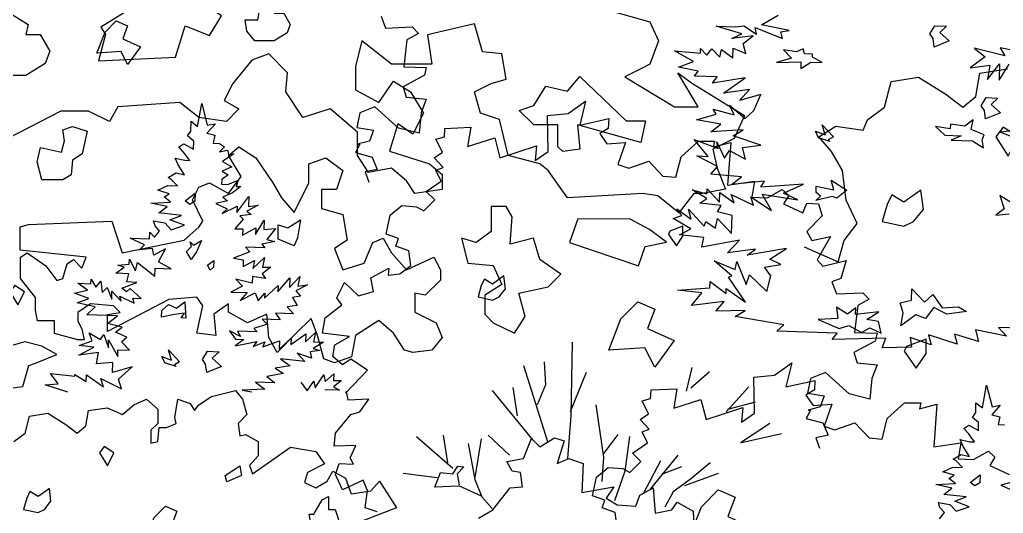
# Model space of a CAD drawing. Header units: inches. Extents: x 11.9 to 85.3, y 21.1 to 37.4.
# Drawn here: x 48.76 to 49.482, y 23.146 to 23.508 of the extents above; entities that cross this region are included whole.
import ezdxf

# ---------------------------------------------------------------- set-up
doc = ezdxf.new("R2010")
doc.units = ezdxf.units.IN
doc.header["$MEASUREMENT"] = 0
doc.layers.add('CAY', color=94, linetype='Continuous')
doc.layers.add('CAY-3', color=61, linetype='Continuous')

# ---------------------------------------------------------------- blocks, each defined once
blk = doc.blocks.new('A$C76451831')
at = {"layer": 'CAY'}
for p, q in [((1178, 1895), (1223.4, 1902.1)), ((1033, 1881.5), (1077.8, 1888.5)), ((1077.8, 1888.5), (1122.6, 1860.8)), ((1171.5, 1857.3), (1178, 1895)), ((1022.3, 1839.6), (1033, 1881.5)), ((1122.6, 1860.8), (1150.3, 1839.6)), ((1150.3, 1839.6), (1171.5, 1857.3)), ((994.6, 1818.9), (1022.3, 1839.6)), ((987.6, 1801.8), (994.6, 1818.9)), ((915, 1791.2), (942.7, 1808.3)), ((942.7, 1808.3), (987.6, 1801.8)), ((935.7, 1767), (915, 1791.2)), ((953.4, 1735.8), (935.7, 1767)), ((4659.2, 1730), (4666, 1767.4)), ((4666, 1767.4), (4675.2, 1732.1)), ((4648.1, 1722.6), (4648.6, 1738.5)), ((4648.6, 1738.5), (4659.2, 1730)), ((959.8, 1687.4), (953.4, 1735.8)), ((4642.8, 1714.7), (4648.1, 1722.6)), ((4688.4, 1734.4), (4674.7, 1719)), ((4675.2, 1732.1), (4688.4, 1734.4)), ((4653, 1706.2), (4642.8, 1714.7)), ((4652.5, 1693), (4653, 1706.2)), ((4674.7, 1719), (4687.7, 1715.8)), ((4687.7, 1715.8), (4685, 1702.8)), ((4628.6, 1696.6), (4636.9, 1701.7)), ((4636.5, 1688.1), (4628.6, 1696.6)), ((4636.9, 1701.7), (4652.5, 1693)), ((4685, 1702.8), (4695.4, 1702.4)), ((4703.4, 1696.7), (4694.9, 1688.8)), ((4694.9, 1688.8), (4708.2, 1691.1)), ((4695.4, 1702.4), (4703.4, 1696.7)), ((4708.2, 1691.1), (4710.6, 1682.8)), ((977.5, 1649), (959.8, 1687.4)), ((4627.6, 1667.1), (4622.5, 1678.2)), ((4622.5, 1678.2), (4638.7, 1674.9)), ((4646.4, 1674.6), (4636.5, 1688.1)), ((4638.7, 1674.9), (4646.4, 1674.6)), ((4718.8, 1685.3), (4699.8, 1672.8)), ((4710.6, 1682.8), (4718.8, 1685.3)), ((4637.9, 1650.9), (4627.6, 1667.1)), ((4715.4, 1664.1), (4699.3, 1656.9)), ((4699.8, 1672.8), (4715.4, 1664.1)), ((956.3, 1621.3), (977.5, 1649)), ((4611, 1646.4), (4624.4, 1654.1)), ((4616.3, 1643.5), (4611, 1646.4)), ((4626.4, 1632.7), (4616.3, 1643.5)), ((4624.4, 1654.1), (4637.9, 1650.9)), ((4698.8, 1643.4), (4698.5, 1635.7)), ((4709.5, 1651.1), (4698.8, 1643.4)), ((4699.3, 1656.9), (4709.5, 1651.1)), ((4708.9, 1635.3), (4725.5, 1642.4)), ((4725.5, 1642.4), (4722.4, 1632.1)), ((4594.4, 1625.7), (4610.5, 1633.3)), ((4612.8, 1620.1), (4594.4, 1625.7)), ((4610.5, 1633.3), (4626.4, 1632.7)), ((4698.5, 1635.7), (4708.9, 1635.3)), ((4730.1, 1631.8), (4716.6, 1621.4)), ((4722.4, 1632.1), (4730.1, 1631.8)), ((890.9, 1611.3), (946.3, 1586.5)), ((946.3, 1586.5), (956.3, 1621.3)), ((4604.5, 1614.9), (4612.8, 1620.1)), ((4615, 1606.4), (4604.5, 1614.9)), ((4716.6, 1621.4), (4700.5, 1614.3)), ((4700.5, 1614.3), (4708, 1608.6)), ((4723.6, 1589.4), (4743.1, 1615.5)), ((4743.1, 1615.5), (4742.6, 1599.2)), ((4582.8, 1604.8), (4615, 1606.4)), ((4609.3, 1598.9), (4582.8, 1604.8)), ((4595.8, 1588.5), (4609.3, 1598.9)), ((4708, 1608.6), (4689.3, 1603.8)), ((4689.3, 1603.8), (4707.5, 1595.4)), ((4699.6, 1587.6), (4724, 1599.9)), ((4707.5, 1595.4), (4699.6, 1587.6)), ((4724, 1599.9), (4723.6, 1589.4)), ((4758.5, 1601.4), (4739.6, 1591.6)), ((4742.6, 1599.2), (4758.5, 1601.4)), ((4632.8, 1584.5), (4595.8, 1588.5)), ((4614, 1577.4), (4632.8, 1584.5)), ((4637.7, 1568.4), (4614, 1577.4)), ((4733.7, 1578.2), (4720, 1562.8)), ((4747.1, 1585.9), (4728.4, 1583.8)), ((4728.4, 1583.8), (4733.7, 1578.2)), ((4739.6, 1591.6), (4747.1, 1585.9)), ((4754.1, 1553.5), (4768.1, 1577)), ((4768.1, 1577), (4767.5, 1561.2)), ((4587.2, 1575.6), (4605.7, 1572.3)), ((4589.7, 1567.4), (4587.2, 1575.6)), ((4597.1, 1559), (4589.7, 1567.4)), ((4605.7, 1572.3), (4616.2, 1561)), ((4616.2, 1561), (4637.7, 1568.4)), ((4720, 1562.8), (4733.1, 1562.4)), ((4732.8, 1552), (4754.5, 1564.3)), ((4733.1, 1562.4), (4732.8, 1552)), ((4754.5, 1564.3), (4754.1, 1553.5)), ((4767.5, 1561.2), (4786.6, 1563.2)), ((4786.6, 1563.2), (4772.4, 1545.1)), ((4572.7, 1536.2), (4549.1, 1547.5)), ((4549.1, 1547.5), (4580.8, 1546.4)), ((4580.8, 1546.4), (4581.1, 1557.2)), ((4581.1, 1557.2), (4589, 1548.8)), ((4589, 1548.8), (4597.1, 1559)), ((4772.4, 1545.1), (4785.9, 1541.9)), ((4564.3, 1528.4), (4572.7, 1536.2)), ((4585.6, 1530.3), (4564.3, 1528.4)), ((4588, 1519.4), (4585.6, 1530.3)), ((4606.9, 1529.6), (4588, 1519.4)), ((4595.3, 1508.7), (4606.9, 1529.6)), ((4769.2, 1531.6), (4737.5, 1532.7)), ((4737.5, 1532.7), (4745, 1524.8)), ((4785.9, 1541.9), (4764.4, 1537.2)), ((4764.4, 1537.2), (4769.2, 1531.6)), ((4547.6, 1504.9), (4547.9, 1513.1)), ((4547.9, 1513.1), (4557.6, 1494.1)), ((4745, 1524.8), (4718.3, 1514.8)), ((4718.3, 1514.8), (4734.1, 1511.6)), ((4749.5, 1497.9), (4768.7, 1515.8)), ((4768.7, 1515.8), (4765.4, 1500)), ((4525.8, 1489.8), (4539.3, 1499.8)), ((4528.9, 1502.9), (4547.6, 1504.9)), ((4539.3, 1499.8), (4528.9, 1502.9)), ((4557.6, 1494.1), (4560.8, 1507.2)), ((4560.8, 1507.2), (4589.5, 1484.9)), ((4589.5, 1484.9), (4589.9, 1498)), ((4589.9, 1498), (4616.2, 1497.1)), ((4616.2, 1497.1), (4595.3, 1508.7)), ((4734.1, 1511.6), (4733.7, 1501.1)), ((4733.7, 1501.1), (4752.6, 1510.9)), ((4752.6, 1510.9), (4749.5, 1497.9)), ((4779, 1499.6), (4765, 1489.2)), ((4765.4, 1500), (4779, 1499.6)), ((4484.8, 1472.7), (4485.1, 1480.4)), ((4485.1, 1480.4), (4492.8, 1466.9)), ((4547, 1489.1), (4525.8, 1489.8)), ((4543.8, 1475.6), (4547, 1489.1)), ((4722.1, 1480.2), (4732.6, 1469)), ((4748.6, 1473.9), (4722.1, 1480.2)), ((4749, 1484.7), (4748.6, 1473.9)), ((4770.2, 1481.3), (4749, 1484.7)), ((4765, 1489.2), (4770.2, 1481.3)), ((4790.7, 1459.3), (4810.1, 1482.6)), ((4809.5, 1466.3), (4826.5, 1484.8)), ((4810.1, 1482.6), (4809.5, 1466.3)), ((4826.5, 1484.8), (4823.2, 1468.6)), ((4463.6, 1473.4), (4484.8, 1472.7)), ((4479.5, 1462), (4463.6, 1473.4)), ((4492.8, 1466.9), (4501.3, 1477.1)), ((4501.3, 1477.1), (4503.4, 1458.4)), ((4503.4, 1458.4), (4511.4, 1466.3)), ((4511.4, 1466.3), (4518.8, 1447.4)), ((4535.3, 1465.5), (4559.7, 1475)), ((4543.3, 1459.7), (4535.3, 1465.5)), ((4548.9, 1465), (4543.3, 1459.7)), ((4559.7, 1475), (4543.8, 1475.6)), ((4566.9, 1448.5), (4548.9, 1465)), ((4732.6, 1469), (4713.7, 1459.2)), ((4769, 1449.1), (4791.1, 1469.7)), ((4791.1, 1469.7), (4790.7, 1459.3)), ((4839.1, 1470.7), (4820.2, 1461)), ((4823.2, 1468.6), (4839.1, 1470.7)), ((4458, 1457.3), (4479.5, 1462)), ((4481.7, 1448.7), (4458, 1457.3)), ((4462.4, 1441.3), (4481.7, 1448.7)), ((4518.8, 1447.4), (4519.3, 1460.6)), ((4519.3, 1460.6), (4534.6, 1444.2)), ((4534.6, 1444.2), (4532.2, 1452.4)), ((4532.2, 1452.4), (4555.8, 1440.7)), ((4555.8, 1440.7), (4553.3, 1449)), ((4553.3, 1449), (4566.9, 1448.5)), ((4713.7, 1459.2), (4740.4, 1458.3)), ((4740.4, 1458.3), (4729, 1445.5)), ((4729, 1445.5), (4753.5, 1457.8)), ((4753.5, 1457.8), (4758.5, 1444.5)), ((4758.5, 1444.5), (4769.3, 1457.3)), ((4769.3, 1457.3), (4769, 1449.1)), ((4827.6, 1452.5), (4814.4, 1450.3)), ((4814.4, 1450.3), (4822.1, 1436.9)), ((4820.2, 1461), (4827.6, 1452.5)), ((4491.7, 1434.8), (4462.4, 1441.3)), ((4478.1, 1422.1), (4491.7, 1434.8)), ((4822.1, 1436.9), (4805.7, 1434.7)), ((4805.7, 1434.7), (4816.2, 1423.5)), ((4528.3, 1420.4), (4478.1, 1422.1)), ((4512, 1407.8), (4528.3, 1420.4)), ((4786.8, 1424.5), (4794.5, 1413.8)), ((4816.2, 1423.5), (4786.8, 1424.5)), ((4535.8, 1401.5), (4512, 1407.8)), ((4525.1, 1393.7), (4535.8, 1401.5)), ((4773, 1406.4), (4751.5, 1399.4)), ((4794.5, 1413.8), (4765.1, 1414.8)), ((4765.1, 1414.8), (4773, 1406.4)), ((4487, 1379.2), (4482, 1392.5)), ((4482, 1392.5), (4500.7, 1381.4)), ((4500.7, 1381.4), (4505.9, 1389.4)), ((4505.9, 1389.4), (4513.4, 1367.9)), ((4543.4, 1385.4), (4525.1, 1393.7)), ((4535, 1377.5), (4543.4, 1385.4)), ((4711.4, 1395.4), (4721.4, 1381.9)), ((4729.7, 1386.6), (4711.4, 1395.4)), ((4724.6, 1394.9), (4729.7, 1386.6)), ((4756.7, 1393.8), (4724.6, 1394.9)), ((4751.5, 1399.4), (4756.7, 1393.8)), ((4792.9, 1365.8), (4812.1, 1383.7)), ((4811.7, 1373.3), (4836.3, 1391)), ((4812.1, 1383.7), (4811.7, 1373.3)), ((4835.9, 1377.9), (4852.3, 1393.2)), ((4836.3, 1391), (4835.9, 1377.9)), ((4852.3, 1393.2), (4849, 1377.4)), ((4464.9, 1355.9), (4489.4, 1368.7)), ((4465.5, 1371.8), (4487, 1379.2)), ((4489.4, 1368.7), (4465.5, 1371.8)), ((4513.4, 1367.9), (4513.8, 1381)), ((4513.8, 1381), (4528.7, 1353.7)), ((4547.7, 1363.9), (4535, 1377.5)), ((4735, 1381.4), (4721, 1371)), ((4721, 1371), (4756.1, 1378)), ((4721.4, 1381.9), (4735, 1381.4)), ((4756.1, 1378), (4750.4, 1370)), ((4750.4, 1370), (4769.3, 1377.5)), ((4766.3, 1369.4), (4793.3, 1379.4)), ((4769.3, 1377.5), (4766.3, 1369.4)), ((4793.3, 1379.4), (4792.9, 1365.8)), ((4865.3, 1376.9), (4848.6, 1366.6)), ((4849, 1377.4), (4865.3, 1376.9)), ((4497.2, 1360.3), (4464.9, 1355.9)), ((4493.9, 1341.8), (4497.2, 1360.3)), ((4528.7, 1353.7), (4529.1, 1364.6)), ((4529.1, 1364.6), (4547.7, 1363.9)), ((4822.1, 1359.3), (4834.8, 1345.7)), ((4845.4, 1350.8), (4822.1, 1359.3)), ((4859.4, 1363.5), (4843.5, 1361.3)), ((4843.5, 1361.3), (4845.4, 1350.8)), ((4848.6, 1366.6), (4859.4, 1363.5)), ((4520.7, 1343.6), (4493.9, 1341.8)), ((4520.1, 1327.3), (4520.7, 1343.6)), ((4552.2, 1337), (4520.1, 1327.3)), ((4530.1, 1316.5), (4552.2, 1337)), ((4810.5, 1338.4), (4786.3, 1334.3)), ((4834.8, 1345.7), (4795, 1349.9)), ((4795, 1349.9), (4810.5, 1338.4)), ((4431.5, 1309.1), (4418.5, 1325.8)), ((4418.5, 1325.8), (4458.3, 1321.7)), ((4458.3, 1321.7), (4458.4, 1324.4)), ((4458.4, 1324.4), (4477, 1312.9)), ((4477, 1312.9), (4477.4, 1323.8)), ((4477.4, 1323.8), (4505.7, 1304.2)), ((4799.6, 1325.7), (4772.7, 1321.2)), ((4772.7, 1321.2), (4785.5, 1310.3)), ((4786.3, 1334.3), (4799.6, 1325.7)), ((4851.8, 1302.5), (4865.7, 1323.4)), ((4865.7, 1323.4), (4868.1, 1312.9)), ((4868.1, 1312.9), (4882.1, 1325.5)), ((4882.1, 1325.5), (4881.7, 1314.6)), ((4410.2, 1307.5), (4431.5, 1309.1)), ((4446.9, 1295.4), (4410.2, 1307.5)), ((4501.2, 1317.5), (4535, 1300.5)), ((4505.7, 1304.2), (4501.2, 1317.5)), ((4535, 1300.5), (4530.1, 1316.5)), ((4753.8, 1311.4), (4769.3, 1300)), ((4785.5, 1310.3), (4753.8, 1311.4)), ((4828.1, 1311.5), (4838.5, 1297.6)), ((4838.5, 1297.6), (4849.5, 1313.5)), ((4849.5, 1313.5), (4851.8, 1302.5)), ((4894.8, 1314.2), (4881.4, 1304.2)), ((4881.4, 1304.2), (4891.6, 1298.4)), ((4881.7, 1314.6), (4894.8, 1314.2)), ((5943, 1269.4), (5949.7, 1306.8)), ((5949.7, 1306.8), (5958.9, 1271.5)), ((4661.5, 1274.6), (4682.3, 1288.4)), ((4682.3, 1288.4), (4721.2, 1297.8)), ((4721.2, 1297.8), (4733, 1283.7)), ((4769.3, 1300), (4732.1, 1298.6)), ((4732.1, 1298.6), (4747.8, 1295.7)), ((4891.6, 1298.4), (4867.6, 1299.3)), ((4536.5, 1258.5), (4554.9, 1274.6)), ((4554.9, 1274.6), (4575.8, 1283.7)), ((4575.8, 1283.7), (4594.3, 1267.5)), ((4622.2, 1253.8), (4626.9, 1283.7)), ((4626.9, 1283.7), (4647.3, 1277)), ((4647.3, 1277), (4654.4, 1265.2)), ((4654.4, 1265.2), (4661.5, 1274.6)), ((4733, 1283.7), (4740.1, 1258.5)), ((5931.9, 1262.1), (5932.4, 1277.9)), ((5932.4, 1277.9), (5943, 1269.4)), ((5972.1, 1273.8), (5958.5, 1258.4)), ((5958.9, 1271.5), (5972.1, 1273.8)), ((4377.3, 1228.2), (4384.3, 1256.1)), ((4384.3, 1256.1), (4414.2, 1260.8)), ((4414.2, 1260.8), (4444.1, 1242.4)), ((4476.7, 1240), (4481, 1265.2)), ((4481, 1265.2), (4511.3, 1269.9)), ((4511.3, 1269.9), (4536.5, 1258.5)), ((4594.3, 1267.5), (4594.3, 1244.3)), ((4740.1, 1258.5), (4725.9, 1244.3)), ((5926.6, 1254.1), (5931.9, 1262.1)), ((5958.5, 1258.4), (5971.5, 1255.2)), ((5971.5, 1255.2), (5968.8, 1242.2)), ((4444.1, 1242.4), (4462.6, 1228.2)), ((4462.6, 1228.2), (4476.7, 1240)), ((4594.3, 1244.3), (4582.9, 1232.9)), ((4608.4, 1237.6), (4624.5, 1244.3)), ((4624.5, 1244.3), (4622.2, 1253.8)), ((4725.9, 1244.3), (4728.3, 1223.9)), ((5912.4, 1236), (5920.7, 1241.1)), ((5920.7, 1241.1), (5936.3, 1232.4)), ((5936.7, 1245.6), (5926.6, 1254.1)), ((5936.3, 1232.4), (5936.7, 1245.6)), ((5968.8, 1242.2), (5979.2, 1241.8)), ((4358.8, 1214.4), (4377.3, 1228.2)), ((4582.9, 1232.9), (4582.9, 1212.1)), ((4594.3, 1214.4), (4596.6, 1237.6)), ((4596.6, 1237.6), (4608.4, 1237.6)), ((4728.3, 1223.9), (4737.7, 1225.8)), ((4737.7, 1225.8), (4758.6, 1214.4)), ((5920.2, 1227.6), (5912.4, 1236)), ((5930.2, 1214.1), (5920.2, 1227.6)), ((4582.9, 1212.1), (4594.3, 1214.4)), ((4758.6, 1214.4), (4758.6, 1191.2)), ((5192.6, 1187), (5205.3, 1219.7)), ((5205.3, 1219.7), (5219, 1206)), ((5219, 1206), (5243.2, 1220.8)), ((5243.2, 1220.8), (5259.1, 1215.5)), ((5259.1, 1215.5), (5247.5, 1178.6)), ((5906.3, 1217.6), (5922.5, 1214.3)), ((5911.3, 1206.6), (5906.3, 1217.6)), ((5922.5, 1214.3), (5930.2, 1214.1)), ((4758.6, 1191.2), (4744.4, 1175.1)), ((4749.1, 1161.4), (4811.2, 1205.4)), ((4811.2, 1205.4), (4852.9, 1198.3)), ((4852.9, 1198.3), (4866.7, 1177.9)), ((5894.8, 1185.8), (5908.2, 1193.5)), ((5908.2, 1193.5), (5921.6, 1190.3)), ((5921.6, 1190.3), (5911.3, 1206.6)), ((4744.4, 1175.1), (4749.1, 1161.4)), ((4866.7, 1177.9), (4839.1, 1163.7)), ((5165.2, 1181.8), (5192.6, 1187)), ((5173.6, 1165.9), (5165.2, 1181.8)), ((5247.5, 1178.6), (5266.4, 1187)), ((5266.4, 1187), (5289.7, 1178.6)), ((5289.7, 1178.6), (5287.5, 1131.1)), ((5900.1, 1182.9), (5894.8, 1185.8)), ((5910.1, 1172.2), (5900.1, 1182.9)), ((4839.1, 1163.7), (4834.4, 1147.6)), ((4871.4, 1149.9), (4880.4, 1166.1)), ((4880.4, 1166.1), (4901.2, 1154.7)), ((5187.3, 1163.8), (5173.6, 1165.9)), ((5190.5, 1140.6), (5187.3, 1163.8)), ((5878.2, 1165.1), (5894.3, 1172.7)), ((5896.6, 1159.5), (5878.2, 1165.1)), ((5888.2, 1154.3), (5896.6, 1159.5)), ((5894.3, 1172.7), (5910.1, 1172.2)), ((4834.4, 1147.6), (4852.9, 1138.5)), ((4852.9, 1138.5), (4871.4, 1149.9)), ((4901.2, 1154.7), (4910.7, 1129.1)), ((4942.9, 1133.8), (4956.7, 1149.9)), ((4956.7, 1149.9), (4984.6, 1105.9)), ((5866.6, 1144.2), (5898.8, 1145.8)), ((5893.1, 1138.3), (5866.6, 1144.2)), ((5898.8, 1145.8), (5888.2, 1154.3)), ((5991.8, 1148), (5973, 1143.2)), ((5973, 1143.2), (5991.3, 1134.9)), ((4910.7, 1129.1), (4942.9, 1133.8)), ((5142, 1102.7), (5170.5, 1138.5)), ((5170.5, 1138.5), (5190.5, 1140.6)), ((5287.5, 1131.1), (5340.3, 1140.6)), ((5340.3, 1140.6), (5327.6, 1121.6)), ((5376.1, 1109), (5382.5, 1126.9)), ((5382.5, 1126.9), (5404.6, 1138.5)), ((5404.6, 1138.5), (5407.8, 1097.4)), ((5879.6, 1127.9), (5893.1, 1138.3)), ((5916.6, 1123.9), (5879.6, 1127.9)), ((5327.6, 1121.6), (5345.5, 1111.1)), ((5345.5, 1111.1), (5376.1, 1109)), ((5435.2, 1102.7), (5443.6, 1115.3)), ((5443.6, 1115.3), (5470, 1100.6)), ((5871, 1115), (5889.4, 1111.7)), ((5873.4, 1106.8), (5871, 1115)), ((5889.4, 1111.7), (5899.9, 1100.4)), ((5897.8, 1116.8), (5916.6, 1123.9)), ((5921.5, 1107.8), (5897.8, 1116.8)), ((4984.6, 1105.9), (4929.6, 1084.7)), ((5118.8, 1089), (5142, 1102.7)), ((5407.8, 1097.4), (5435.2, 1102.7)), ((5470, 1100.6), (5471.1, 1075.2)), ((5872.8, 1088.2), (5880.8, 1098.4)), ((5880.8, 1098.4), (5873.4, 1106.8)), ((5899.9, 1100.4), (5921.5, 1107.8)), ((3915.1, 501.1), (3898, 463.3)), ((3898, 463.3), (3863.2, 445.6)), ((3863.2, 445.6), (3870.3, 414.4)), ((3870.3, 414.4), (3883.8, 380.2)), ((3831.9, 373.1), (3807.8, 341.8)), ((3846.1, 373.1), (3831.9, 373.1)), ((3883.8, 380.2), (3846.1, 373.1))]:
    blk.add_line(p, q, dxfattribs=at)
for points in [[(4959.6, 1910.8), (4966.9, 1890.8), (5010.2, 1892.9), (5020.7, 1882.3), (5001.7, 1871.8), (4996.5, 1827.5), (5033.4, 1826.4), (5030.2, 1813.8), (4995.4, 1794.8), (5000.7, 1777.9), (5033.4, 1774.7), (5024.9, 1752.6), (5021.8, 1718.9), (4988, 1727.3), (4949, 1762.1), (4924.8, 1752.6), (4919.5, 1728.3), (4946.9, 1724.1), (4940.6, 1706.2), (4920.5, 1700.9), (4924.8, 1700.9), (4917.4, 1687.2), (4944.8, 1679.8), (4953.2, 1659.8), (4933.2, 1655.6), (4939.5, 1638.7)], [(4953.2, 1099.5), (4933.2, 1105.8), (4937.4, 1134.3), (4930, 1151.2), (4896.3, 1135.4), (4884.7, 1160.7), (4891, 1178.6), (4914.2, 1177.5), (4908.9, 1188.1), (4918.4, 1208.1), (4882.5, 1207.1), (4884.7, 1228.2), (4910, 1258.8), (4924.7, 1263), (4939.5, 1284.1), (4905.7, 1282), (4902.6, 1296.7), (4901.5, 1293.6), (4937.4, 1331.5), (4910, 1349.5), (4896.3, 1340), (4880.4, 1353.7), (4883.6, 1372.7), (4907.9, 1386.4), (4863.6, 1391.6), (4867.8, 1417), (4895.2, 1438.1), (4886.8, 1449.7), (4899.4, 1475), (4922.6, 1452.8), (4946.9, 1460.2), (4942.7, 1482.3), (4972.2, 1498.2), (4971.1, 1486.6), (4990.1, 1488.7), (5008, 1502.4), (5004.9, 1526.6), (4983.8, 1534), (4988, 1546.7), (4968, 1554.1), (4974.3, 1584.7), (4993.3, 1600.5), (5017.5, 1598.4), (5029.1, 1592), (5047.1, 1610), (5033.4, 1623.7), (5057.6, 1640.6), (5049.2, 1658.5), (5060.8, 1662.7), (5046, 1678.5), (5059.7, 1688), (5049.2, 1709.1), (5062.9, 1713.3), (5063.9, 1727), (5106.1, 1729.1), (5100.9, 1697.5), (5145.2, 1711.2), (5153.6, 1678.5), (5213.7, 1698.6), (5211.6, 1674.3), (5232.7, 1689.1), (5231.6, 1748.1), (5265.4, 1751.3), (5293.9, 1771.3), (5284.4, 1732.3), (5331.8, 1742.9), (5330.8, 1727), (5317.1, 1718.6), (5328.7, 1701.7), (5359.3, 1703.8), (5346.6, 1668), (5364.5, 1661.6), (5397.2, 1673.2), (5420.4, 1649), (5441.5, 1646.9), (5450, 1680.6), (5478.4, 1705.9), (5504.8, 1705.9), (5502.7, 1696.5), (5531.2, 1703.8), (5525.9, 1634.2), (5570.2, 1640.6), (5566, 1614.2), (5591.3, 1613.1), (5615.5, 1626.8), (5626.1, 1617.3), (5617.7, 1603.6), (5649.3, 1588.9), (5655.6, 1604.7), (5674.6, 1603.6), (5680.9, 1583.6), (5655.6, 1558.3), (5664.1, 1543.5), (5694.7, 1549.8), (5672.5, 1511.9), (5682, 1501.3), (5720, 1510.8), (5711.5, 1481.3), (5696.8, 1476), (5704.1, 1456), (5747.4, 1458.1), (5757.9, 1447.5), (5738.9, 1437), (5733.7, 1392.7), (5770.6, 1391.6), (5767.4, 1379), (5732.6, 1360), (5737.9, 1343.1), (5770.6, 1340), (5762.2, 1317.8), (5759, 1284.1), (5725.2, 1292.5), (5686.2, 1327.3), (5662, 1317.8), (5656.7, 1293.6), (5684.1, 1289.3), (5677.8, 1271.4), (5657.7, 1266.1), (5662, 1266.1), (5654.6, 1252.4), (5682, 1245), (5690.4, 1225), (5670.4, 1220.8), (5676.7, 1203.9)], [(4680, 1494.9), (4675.3, 1503.2), (4686, 1511), (4685.6, 1500.1), (4680, 1494.9)], [(584.8, 1152.1), (581.7, 1176.4), (560.6, 1183.8), (564.8, 1196.4), (544.7, 1203.8), (551.1, 1234.4), (570.1, 1250.2), (594.3, 1248.1), (605.9, 1241.8), (623.8, 1259.7), (610.1, 1273.4), (634.4, 1290.3), (625.9, 1308.2), (637.6, 1312.5), (622.8, 1328.3), (636.5, 1337.8), (625.9, 1358.9), (639.7, 1363.1), (640.7, 1376.8), (682.9, 1378.9), (677.6, 1347.3), (721.9, 1361), (730.4, 1328.3), (790.5, 1348.3), (788.4, 1324.1), (809.5, 1338.8), (808.4, 1397.9), (842.2, 1401.1), (870.6, 1421.1), (861.1, 1382.1), (908.6, 1392.6), (907.6, 1376.8), (893.8, 1368.4), (905.4, 1351.5), (936, 1353.6), (923.4, 1317.7), (941.3, 1311.4), (974, 1323), (997.2, 1298.7), (1018.3, 1296.6), (1026.7, 1330.4), (1055.2, 1355.7), (1081.6, 1355.7), (1079.5, 1346.2), (1107.9, 1353.6), (1102.7, 1284), (1147, 1290.3), (1142.7, 1263.9), (1168.1, 1262.9), (1192.3, 1276.6), (1202.9, 1267.1), (1194.4, 1253.4), (1226.1, 1238.6)], [(5271.7, 1376.9), (5269.6, 1256.6), (5264.3, 1187)], [(5192.6, 1338.9), (5231.6, 1214.5)], [(5226.4, 1345.2), (5228.5, 1307.3), (5214.8, 1274.6)], [(5467.9, 1335.7), (5458.4, 1296.7)], [(5294.9, 1327.3), (5268.6, 1263)], [(5496.4, 1328.4), (5465.8, 1302)], [(5560.7, 1304.1), (5523.8, 1263)], [(5140.9, 1297.8), (5207.4, 1216.6)], [(5174.7, 1303.1), (5182.1, 1256.6)], [(5310.7, 1274.6), (5323.4, 1189.1), (5320.2, 1149.1)], [(5571.3, 1278.8), (5525.9, 1267.2)], [(5595.5, 1244), (5547, 1212.3)], [(5017.5, 1222.9), (5076.6, 1171.2)], [(5060.8, 1225), (5068.2, 1179.7)], [(5134.6, 1225), (5169.4, 1192.3)], [(5346.6, 1226.1), (5322.3, 1193.4)], [(5365.6, 1222.9), (5358.2, 1165.9), (5341.3, 1117.4)], [(5614.5, 1227.1), (5549.1, 1212.3)], [(4359.6, 605.9), (4333, 611.8), (4340.7, 598.4), (4290.4, 611), (4308.5, 596.8), (4283.9, 579.1), (4316.2, 583.4), (4312.6, 559.5), (4332.1, 585.5), (4331.2, 558.8), (4348, 585)], [(4352.3, 475.6), (4333.6, 473.5), (4357.4, 464.5)], [(4363.8, 350.1), (4332.7, 369.7), (4339.7, 348.2), (4326.2, 337.8), (4347.6, 339.7)], [(4365, 152.8), (4330.2, 154), (4343.3, 140), (4292.9, 149.9), (4297.7, 131.1), (4258.2, 142.9), (4262.6, 126.9), (4215.6, 142.2), (4220, 125.7), (4186, 137.8), (4188.1, 121.8), (4140.1, 120.8), (4146.1, 136.4), (4058.1, 134.1), (4066.6, 144.6), (3967.9, 148.1), (3979.1, 158.1), (3899.4, 171.8), (3916.1, 181.6), (3868, 180.6), (3881.7, 196.4), (3828.5, 190.1), (3845, 210.9), (3805.3, 215), (3858.5, 218.6), (3858.8, 229), (3884.9, 209.5), (3885.2, 217.6), (3916.5, 195.2), (3888.5, 236.1), (3894, 238.6), (3865.5, 263.2), (3899.8, 248.8), (3902.6, 261.9), (3917.6, 224.2), (3923.1, 239.9), (3951.6, 212.6), (3957.9, 238.7), (3947.6, 252.6), (3974.4, 257.1), (3956.2, 265.5), (3983.5, 283.1), (3919.2, 272.2), (3932.7, 282.1), (3887.2, 276), (3906.5, 296.7), (3844.9, 285.2), (3848.2, 301.4), (3808.5, 305.5), (3827.4, 315.3), (3798.5, 332.2), (3812.3, 337.1), (3804.5, 348.3), (3827.9, 331.1), (3823.1, 347.6), (3848.9, 320), (3851.8, 327.6), (3867.3, 316.6), (3870.6, 332.4), (3893.7, 307.5), (3894.8, 337), (3871, 343.2), (3876.8, 353.5), (3842, 357.4), (3853.2, 365.2), (3829.6, 379.1), (3853.4, 372.9), (3853.7, 381), (3874.2, 359), (3874.8, 374.8), (3898.2, 358.2), (3893.2, 371.5), (3929.8, 354.3), (3925.3, 367.6), (3958.9, 345.2), (3944, 372.4), (4002.2, 362.7), (3978.5, 373.9), (4011.2, 388.7), (3941.7, 383.4), (3947.5, 393.6), (3893.8, 387.8), (3910.1, 400.4), (3860, 404.8), (3870.8, 417.6), (3837, 434.6), (3855.6, 434), (3832.5, 461.5), (3871.9, 447), (3869.5, 457.5), (3882.2, 430.8), (3890.3, 443.7), (3916.6, 429.6), (3911.8, 448.3), (3941.4, 452.3), (3896.6, 467.5), (3912.8, 477.3), (3859.7, 474.2), (3876, 486.8), (3836.3, 493.6), (3868.4, 502.9), (3863.7, 511.2), (3897.8, 501.9), (3890.2, 518), (3916.2, 495.8), (3930.2, 508.9), (3941.6, 535.3), (3906.8, 525.6), (3923.3, 543.6), (3880.5, 537.4), (3915.8, 562.4), (3862.5, 553.9), (3870.5, 564), (3833.4, 565.3), (3839.1, 573.3), (3807.2, 579.8), (3831.5, 589.4), (3800.4, 606.4), (3842.9, 602.6), (3843.1, 610.3), (3853.2, 599.5), (3861.7, 609.7), (3874.4, 596.1), (3877.5, 609.1), (3895.6, 595.3), (3896.2, 611.2), (3917.2, 602.3), (3912.8, 618.8), (3929.1, 631.3), (3894, 627.1), (3910.6, 634.7), (3868.4, 647.1), (3900.1, 646), (3913.8, 647.7), (3934.6, 633.9), (3932.3, 644.8), (3976.9, 627), (3974.6, 637.9), (3987.8, 640.2), (3942.8, 649.4), (3970.1, 664.8)], [(5101.9, 1211.3), (5112.5, 1152.2), (5124.1, 1123.8), (5140.9, 1104.8)], [(5123, 1218.7), (5112.5, 1155.4)], [(5444.7, 1192.3), (5399.3, 1136.4)], [(5416.2, 1182.8), (5388.8, 1130.1)], [(5497.4, 1179.7), (5464.7, 1152.2), (5437.3, 1132.2), (5423.6, 1106.9)], [(4995.4, 1162.8), (5051.3, 1155.4)], [(5086.1, 1141.7), (5047.1, 1139.6), (5056.6, 1163.8), (5076.6, 1161.7), (5085, 1174.4), (5094.5, 1173.3), (5084, 1161.7), (5087.2, 1143.8)], [(5451, 1173.3), (5418.3, 1160.7)], [(5456.3, 1142.7), (5511.1, 1162.8)], [(5086.1, 1142.7), (5123, 1125.9)]]:
    blk.add_lwpolyline(points, dxfattribs=at)
for points in [[(4784.5, 1915.2), (4800.4, 1915.2), (4810.9, 1896.7), (4805.6, 1883.5), (4784.5, 1870.3), (4752.8, 1870.3), (4739.6, 1886.1), (4737, 1904.6), (4758.1, 1904.6), (4760.8, 1920.5), (4766, 1939), (4787.2, 1925.7)], [(4507.9, 1884.3), (4526.4, 1902.8), (4544.9, 1894.9), (4536.9, 1873.7), (4566, 1860.5), (4544.9, 1831.5), (4534.3, 1852.6), (4494.7, 1850)], [(1240.2, 1791.1), (1216.4, 1806.9), (1204.5, 1791.1), (1224.3, 1759.4)], [(4396.9, 1672), (4402.2, 1695.8), (4436.5, 1687.9), (4441.8, 1706.3), (4439.1, 1724.8), (4455, 1730.1), (4478.7, 1722.2), (4470.8, 1685.2), (4455, 1674.7), (4452.3, 1650.9), (4439.1, 1643), (4404.8, 1643)], [(1085.8, 1672.3), (1081.8, 1704), (1054.1, 1684.2), (1034.3, 1696), (1026.4, 1680.2), (1018.5, 1652.5), (1054.1, 1644.6), (1069.9, 1652.5)], [(4639.1, 1608.3), (4655.4, 1620.8), (4655, 1607.7), (4646.6, 1602.6)], [(4791, 1545.5), (4791, 1569.3), (4806.8, 1564), (4827.9, 1577.2), (4822.7, 1548.1), (4817.4, 1534.9)], [(5431.9, 1558.7), (5429.3, 1553.4), (5442.5, 1535), (5453, 1550.8), (5453, 1566.7)], [(4641.2, 1525.7), (4649.6, 1533.5), (4647.2, 1541.3), (4652.4, 1535.7), (4665.8, 1543.4), (4657.5, 1525.1), (4648.9, 1512.3)], [(5162.8, 1464.3), (5160.2, 1485.4), (5141.7, 1472.2), (5128.5, 1480.1), (5123.3, 1469.6), (5118, 1451.1), (5141.7, 1445.8), (5152.3, 1451.1)], [(4376, 1459.3), (4360.2, 1469.9), (4352.3, 1459.3), (4365.5, 1438.2)], [(1058.5, 1448.2), (1054.5, 1440.3), (1074.3, 1412.6), (1090.2, 1436.3), (1090.2, 1460.1)], [(4640.1, 1416.5), (4632.4, 1416.7), (4637.7, 1424.7), (4621.8, 1422.5), (4600.3, 1417.9), (4600.7, 1428.7), (4611.9, 1438.8), (4624.8, 1432.9), (4638.3, 1443.3)], [(5351.5, 1415.3), (5379.2, 1443), (5406.9, 1431.1), (5395, 1399.4), (5438.6, 1379.6), (5406.9, 1336.1), (5391, 1367.8), (5331.7, 1363.8)], [(4624.2, 1337.2), (4605.8, 1343.3), (4600.8, 1353.9), (4616.4, 1347.9), (4611.6, 1364.4), (4629.9, 1344.7), (4621.6, 1340)], [(4672.4, 1341), (4667.2, 1348.9), (4675.4, 1362.2), (4694.4, 1361.5), (4683.1, 1351), (4698.5, 1337.4), (4674.2, 1327.3)], [(722.8, 1185.8), (750.5, 1213.5), (778.2, 1201.7), (766.3, 1170), (809.9, 1150.2), (778.2, 1106.6), (762.4, 1138.3), (703, 1134.3)], [(4522.5, 1195.9), (4506.6, 1206.4), (4498.7, 1195.9), (4511.9, 1174.8)], [(4720.4, 1169.5), (4728.3, 1174.8), (4731, 1158.9), (4707.2, 1148.4), (4704.6, 1158.9)], [(5922.9, 1147.7), (5939.2, 1160.3), (5938.7, 1147.1), (5930.4, 1142)], [(4419.5, 1116.7), (4416.9, 1137.8), (4398.4, 1124.6), (4385.2, 1132.5), (4380, 1122), (4374.7, 1103.5), (4398.4, 1098.2), (4409, 1103.5)], [(4862.9, 1119.3), (4873.5, 1124.6), (4873.5, 1103.5), (4884.1, 1103.5), (4892, 1079.7), (4907.8, 1085), (4899.9, 1061.2), (4857.7, 1063.9), (4849.7, 1055.9), (4841.8, 1095.6), (4849.7, 1095.6)], [(4588.5, 1090.3), (4606.9, 1108.8), (4625.4, 1100.8), (4617.5, 1079.7), (4646.5, 1066.5), (4625.4, 1037.5), (4614.9, 1058.6), (4575.3, 1055.9)], [(4223.4, 626.6), (4218.2, 634.5), (4226.4, 647.8), (4245.4, 647.1), (4234.2, 636.7), (4249.6, 623), (4225.2, 612.9)], [(4013.2, 601.7), (4010.8, 609.9), (4000.2, 604.8), (3978.6, 608.3), (3991.7, 594.7), (3967.4, 587.4), (4007.3, 588.7), (4006.9, 577.9), (4023.2, 588.2), (4042.2, 587.5), (4026.2, 596.2), (4026.3, 601.2)], [(4307.3, 508.9), (4302.2, 516.8), (4310.3, 530.1), (4329.4, 529.4), (4318.1, 518.9), (4333.5, 505.2), (4309.1, 495.2)], [(4054.6, 458.4), (4036.2, 464.5), (4031.1, 475.1), (4046.8, 469.1), (4041.9, 485.6), (4060.3, 465.9), (4052, 461.2)], [(4303.8, 461), (4306.8, 469), (4285.8, 477.9), (4289, 493.7), (4275.1, 483.3), (4251.6, 486.8), (4251.4, 479.1), (4227.5, 482.7), (4242.8, 468.5), (4269.5, 467.6), (4253, 460.5), (4287.8, 459.2), (4306, 447.7)], [(4032, 374.8), (4032.4, 385.2), (4061.2, 379.2), (4056.8, 395.2), (4082.5, 378.5), (4066.1, 365.4), (4058.1, 368.4), (4031.6, 361.7), (4039.5, 369.1)], [(4174.2, 178.1), (4169.4, 194.1), (4188.1, 198.9), (4188.8, 217.4), (4209.3, 195.4), (4222.9, 208.1), (4238.4, 186.2), (4264.8, 188), (4278.1, 179.9), (4245.8, 175.6), (4224.8, 186.7), (4211.1, 168.6), (4195.4, 174.6), (4170.8, 156.9)], [(4138.2, 144.9), (4133.9, 163.6), (4114.9, 167), (4134.4, 179.5), (4096.7, 175.3), (4097, 186.2), (4083.5, 175.8), (4065.4, 187.3), (4067.4, 168.6), (4035.2, 167), (4069.6, 152.2), (4085.6, 157.1), (4106.5, 146), (4119.9, 153.2)]]:
    blk.add_lwpolyline(points, close=True, dxfattribs=at)
at = {"layer": 'CAY-3'}
for p, q in [((3697.8, 671.3), (3760.3, 654.2)), ((3473.1, 650.6), (3396.5, 632.9)), ((3486.7, 605.2), (3473.1, 650.6)), ((3760.3, 654.2), (3774.4, 622.9)), ((3396.5, 632.9), (3403.5, 584.6)), ((3289.2, 622.9), (3278.5, 581)), ((3337.5, 584.6), (3289.2, 622.9)), ((3774.4, 622.9), (3760.3, 584.6)), ((3137, 601.7), (3109.3, 591.6)), ((3167.7, 570.4), (3137, 601.7)), ((3517.9, 601.7), (3486.7, 605.2)), ((3525, 560.4), (3517.9, 601.7)), ((3109.3, 591.6), (3078.1, 553.3)), ((3278.5, 581), (3278.5, 542.7)), ((3403.5, 584.6), (3337.5, 584.6)), ((3760.3, 584.6), (3746.7, 577.5)), ((3164.8, 539.7), (3167.7, 570.4)), ((3746.7, 577.5), (3719, 563.9)), ((3719, 563.9), (3800.7, 515.2)), ((3839, 515.2), (3805.7, 570.4)), ((3805.7, 570.4), (3829.8, 553.3)), ((3078.1, 553.3), (3063.9, 525.6)), ((3316.9, 522), (3341, 556.8)), ((3341, 556.8), (3368.8, 539.7)), ((3473.1, 539.7), (3500.8, 553.3)), ((3500.8, 553.3), (3525, 560.4)), ((3829.8, 553.3), (3915.1, 501.1)), ((3192.5, 497.8), (3164.8, 539.7)), ((3278.5, 542.7), (3316.9, 522)), ((3368.8, 539.7), (3390, 504.9)), ((3483.1, 504.9), (3473.1, 539.7)), ((2890.2, 514.9), (2876.6, 490.8)), ((2991.4, 522), (2890.2, 514.9)), ((3022.7, 497.8), (2991.4, 522)), ((3063.9, 525.6), (3088.1, 512)), ((3800.7, 515.2), (3839, 515.2)), ((2797, 507.9), (2685, 450.4)), ((2841.8, 507.9), (2797, 507.9)), ((2876.6, 490.8), (2841.8, 507.9)), ((3088.1, 512), (3067.5, 490.8)), ((3237.3, 512), (3192.5, 497.8)), ((3282.1, 473.7), (3237.3, 512)), ((3390, 504.9), (3372.3, 470.1)), ((3514.4, 494.3), (3483.1, 504.9)), ((3067.5, 490.8), (3022.7, 497.8)), ((3348.1, 487.2), (3334.6, 442.4)), ((3372.3, 470.1), (3348.1, 487.2)), ((3528.5, 435.3), (3514.4, 494.3)), ((3282.1, 435.3), (3282.1, 473.7)), ((3071, 435.3), (3088.1, 449.5)), ((3091.6, 401.1), (3071, 435.3)), ((3088.1, 449.5), (3115.8, 431.8)), ((3299.8, 407.6), (3282.1, 435.3)), ((3334.6, 442.4), (3400, 421.8)), ((3580.4, 421.8), (3528.5, 435.3)), ((3115.8, 431.8), (3143.5, 390.5)), ((3202.5, 421.8), (3230.2, 431.8)), ((3202.5, 390.5), (3202.5, 421.8)), ((3230.2, 431.8), (3257.9, 411.1)), ((3400, 421.8), (3420.6, 404.1)), ((3594, 411.1), (3580.4, 421.8)), ((3257.9, 411.1), (3247.9, 379.9)), ((3337.5, 414.7), (3299.8, 407.6)), ((3362.3, 394), (3337.5, 414.7)), ((3420.6, 404.1), (3420.6, 379.9)), ((3625.2, 366.3), (3594, 411.1)), ((3022.7, 383.4), (3039.8, 390.5)), ((3039.8, 390.5), (3071, 373.4)), ((3071, 373.4), (3091.6, 401.1)), ((3143.5, 390.5), (3157.7, 366.3)), ((3178.3, 342.1), (3202.5, 390.5)), ((3375.8, 373.4), (3362.3, 394)), ((3012, 362.8), (3022.7, 383.4)), ((3223.1, 379.9), (3223.1, 348.6)), ((3247.9, 379.9), (3223.1, 379.9)), ((3420.6, 379.9), (3375.8, 373.4)), ((3748.8, 373.1), (3625.2, 366.3)), ((3773, 369.5), (3748.8, 373.1)), ((3029.1, 328), (3012, 362.8)), ((3157.7, 366.3), (3178.3, 342.1)), ((3807.8, 341.8), (3773, 369.5)), ((3223.1, 348.6), (3257.9, 338.6)), ((3257.9, 338.6), (3265, 296.7)), ((2730.4, 318.9), (2744, 322.4)), ((2744, 322.4), (2880.2, 328)), ((2880.2, 328), (2897.3, 276)), ((3022.7, 317.9), (3029.1, 328)), ((2730.4, 280.5), (2730.4, 318.9)), ((2998.5, 296.7), (3022.7, 317.9)), ((2897.3, 276), (2998.5, 296.7)), ((3265, 296.7), (3244.4, 283.1)), ((3292.7, 259), (3306.9, 293.2)), ((3306.9, 293.2), (3323.9, 300.2)), ((3323.9, 300.2), (3337.5, 276.1)), ((2838.3, 269), (2730.4, 280.5)), ((2731, 269), (2741.6, 276)), ((2741.6, 276), (2772.3, 254.8)), ((3244.4, 283.1), (3257.9, 248.3)), ((3337.5, 276.1), (3362.3, 248.3)), ((2731, 234.2), (2731, 269)), ((2800, 234.2), (2807.1, 258.3)), ((2807.1, 258.3), (2817.7, 265.4)), ((2817.7, 265.4), (2831.2, 251.3)), ((2831.2, 251.3), (2838.3, 269)), ((3257.9, 248.3), (3292.7, 259)), ((3362.3, 248.3), (3407.1, 269)), ((3407.1, 269), (3417.7, 248.3)), ((2772.3, 254.8), (2790, 230.6)), ((3417.7, 248.3), (3417.7, 231.2)), ((2755.2, 202.9), (2731, 234.2)), ((2790, 230.6), (2800, 234.2)), ((3417.7, 231.2), (3392.9, 207)), ((3375.8, 210), (3375.8, 179.3)), ((3392.9, 207), (3375.8, 210)), ((2755.2, 182.3), (2755.2, 202.9)), ((2973.7, 200), (2873.1, 147.5)), ((3019.1, 203.5), (2973.7, 200)), ((3029.1, 189.3), (3019.1, 203.5)), ((2758.7, 165.1), (2755.2, 182.3)), ((2845.4, 192.9), (2824.7, 178.7)), ((2824.7, 178.7), (2824.7, 165.1)), ((2883.1, 189.3), (2845.4, 192.9)), ((2873.1, 175.2), (2893.7, 178.7)), ((2893.7, 178.7), (2883.1, 189.3)), ((3019.1, 144.5), (3029.1, 189.3)), ((3071, 192.9), (3046.8, 175.8)), ((3071, 179.3), (3071, 192.9)), ((3102.3, 161.6), (3071, 179.3)), ((3375.8, 179.3), (3410.6, 161.6)), ((2786.4, 165.1), (2758.7, 165.1)), ((2786.4, 143.9), (2786.4, 165.1)), ((2824.7, 165.1), (2831.2, 151)), ((2873.1, 147.5), (2873.1, 175.2)), ((3046.8, 175.8), (3050.4, 141)), ((3133.5, 175.8), (3102.3, 161.6)), ((3137, 137.4), (3133.5, 175.8)), ((3206, 168.7), (3181.9, 144.5)), ((3216.6, 141), (3206, 168.7)), ((3316.9, 165.2), (3278.5, 141)), ((3341, 144.5), (3316.9, 165.2)), ((3410.6, 161.6), (3420.6, 137.4)), ((2831.2, 151), (2834.8, 133.9)), ((2824.7, 133.9), (2786.4, 143.9)), ((2834.8, 133.9), (2824.7, 133.9)), ((3050.4, 141), (3019.1, 144.5)), ((3150.6, 113.3), (3137, 137.4)), ((3181.9, 144.5), (3150.6, 113.3)), ((3226.7, 102.6), (3216.6, 141)), ((3278.5, 141), (3272.1, 106.2)), ((3358.7, 116.8), (3341, 144.5)), ((3420.6, 137.4), (3403.5, 116.8)), ((3372.3, 113.3), (3358.7, 116.8)), ((3403.5, 116.8), (3372.3, 113.3)), ((3244.4, 96.1), (3226.7, 102.6)), ((3272.1, 106.2), (3244.4, 96.1))]:
    blk.add_line(p, q, dxfattribs=at)
for points in [[(3039.8, 632), (3059.6, 663.7), (2980.4, 719.1), (2862.1, 645.5), (2870, 633.6), (2858.2, 590.1), (2984.4, 596.3), (3000.2, 647.8)], [(2739.4, 633.6), (2763.2, 633.6), (2779, 605.9), (2771.1, 586.1), (2739.4, 566.3), (2691.9, 566.3), (2672.1, 590.1), (2668.1, 617.8), (2699.8, 617.8), (2703.8, 641.6), (2711.7, 669.3), (2743.4, 649.5)], [(3570.3, 517.1), (3590.1, 548.8), (3625.7, 540.9), (3645.5, 564.6), (3721.6, 492.2), (3753.2, 492.2), (3745.3, 456.6), (3641.6, 485.4), (3645.5, 445.8), (3617.8, 441.9), (3609.9, 449.8), (3609.9, 485.4), (3570.3, 485.4), (3546.6, 509.2)], [(3535, 335), (3525, 352.1), (3500.8, 352.1), (3500.8, 310.9), (3476.1, 293.2), (3451.9, 300.2), (3462.5, 259), (3503.8, 255.4), (3517.9, 224.1), (3490.2, 207), (3490.2, 175.8), (3503.8, 161.6), (3538.6, 144.5), (3556.3, 172.2), (3545.6, 210), (3594, 220.6), (3614.6, 241.3), (3580.4, 265.4), (3569.8, 300.2), (3531.5, 290.2)], [(3728.2, 331.2), (3642.3, 331.5), (3628.8, 293.2), (3741.7, 255.1), (3752.3, 286.4), (3787.1, 293.5), (3759.4, 314.1)], [(2765.8, 123.3), (2738.1, 130.3), (2699.7, 119.7), (2699.7, 99.1), (2716.8, 88.5), (2710.4, 54.3), (2734.5, 57.2), (2744.6, 92), (2755.2, 95.5), (2790, 109.7)]]:
    blk.add_lwpolyline(points, close=True, dxfattribs=at)

msp = doc.modelspace()

# ---------------------------------------------------------------- block references
at = {"layer": 'CAY', "xscale": 0.0004489089019145984, "yscale": 0.0004489089019145984, "zscale": 0.0004489089019145984}
for p in [(47.53443, 23.21295), (46.79873, 22.65309), (48.93576, 22.6181)]:
    msp.add_blockref('A$C76451831', p, dxfattribs=at)

doc.saveas('drawing.dxf')
